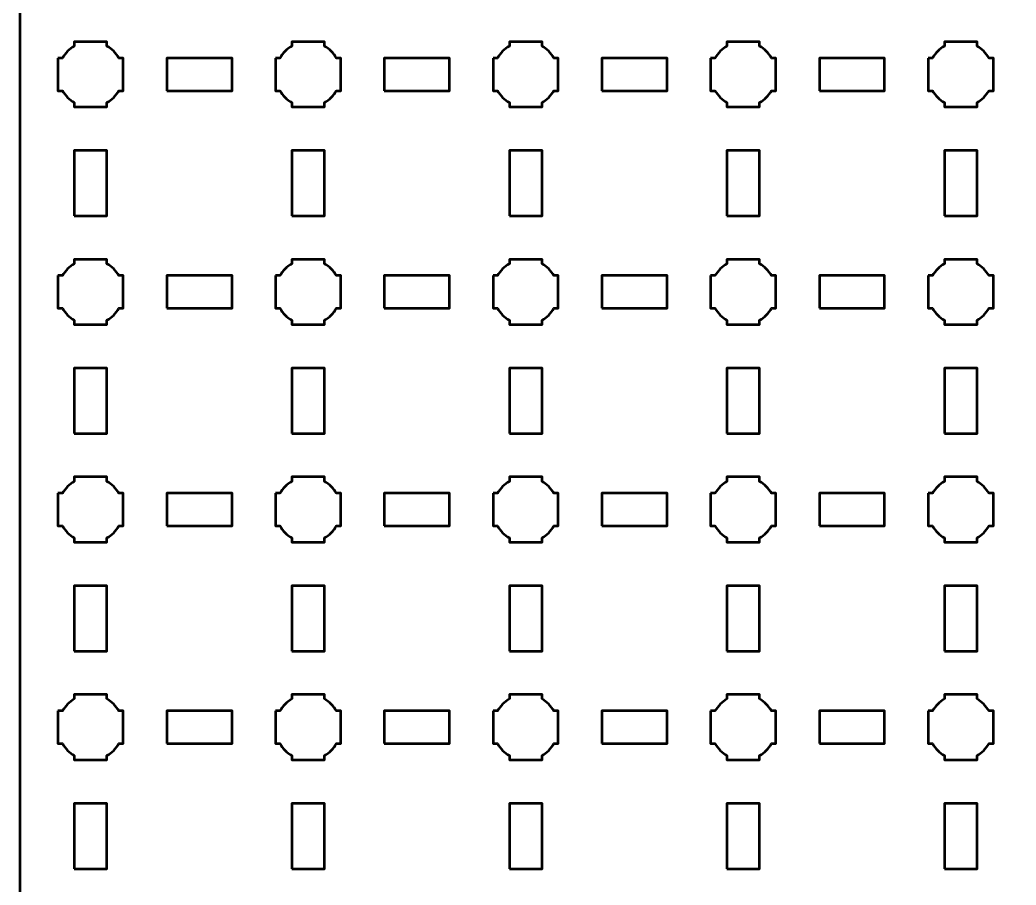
# Model space of a CAD drawing. Header units: centimetres. Extents: x -30.1 to 9.2, y -44.5 to 14.8.
# Drawn here: x -30.15 to -20.99, y -7.3 to 0.65 of the extents above; entities that cross this region are included whole.
import ezdxf

# ---------------------------------------------------------------- set-up
doc = ezdxf.new("R2010")
doc.units = ezdxf.units.CM
doc.header["$MEASUREMENT"] = 0
doc.layers.add('Layer 1', color=7, linetype='Continuous')

msp = doc.modelspace()

# ---------------------------------------------------------------- linework, layer by layer
at = {"layer": 'Layer 1', "color": 250, "lineweight": 53}
for points in [[(-28.8, 0), (-28.2, 0), (-28.2, 0.3), (-28.8, 0.3), (-28.8, 0)], [(-26.8, 0), (-26.2, 0), (-26.2, 0.3), (-26.8, 0.3), (-26.8, 0)], [(-24.8, 0), (-24.2, 0), (-24.2, 0.3), (-24.8, 0.3), (-24.8, 0)], [(-22.8, 0), (-22.2, 0), (-22.2, 0.3), (-22.8, 0.3), (-22.8, 0)], [(-29.65, -1.15), (-29.35, -1.15), (-29.35, -0.55), (-29.65, -0.55), (-29.65, -1.15)], [(-27.65, -1.15), (-27.35, -1.15), (-27.35, -0.55), (-27.65, -0.55), (-27.65, -1.15)], [(-25.65, -1.15), (-25.35, -1.15), (-25.35, -0.55), (-25.65, -0.55), (-25.65, -1.15)], [(-23.65, -1.15), (-23.35, -1.15), (-23.35, -0.55), (-23.65, -0.55), (-23.65, -1.15)], [(-21.65, -1.15), (-21.35, -1.15), (-21.35, -0.55), (-21.65, -0.55), (-21.65, -1.15)], [(-28.8, -2), (-28.2, -2), (-28.2, -1.7), (-28.8, -1.7), (-28.8, -2)], [(-26.8, -2), (-26.2, -2), (-26.2, -1.7), (-26.8, -1.7), (-26.8, -2)], [(-24.8, -2), (-24.2, -2), (-24.2, -1.7), (-24.8, -1.7), (-24.8, -2)], [(-22.8, -2), (-22.2, -2), (-22.2, -1.7), (-22.8, -1.7), (-22.8, -2)], [(-29.65, -3.15), (-29.35, -3.15), (-29.35, -2.55), (-29.65, -2.55), (-29.65, -3.15)], [(-27.65, -3.15), (-27.35, -3.15), (-27.35, -2.55), (-27.65, -2.55), (-27.65, -3.15)], [(-25.65, -3.15), (-25.35, -3.15), (-25.35, -2.55), (-25.65, -2.55), (-25.65, -3.15)], [(-23.65, -3.15), (-23.35, -3.15), (-23.35, -2.55), (-23.65, -2.55), (-23.65, -3.15)], [(-21.65, -3.15), (-21.35, -3.15), (-21.35, -2.55), (-21.65, -2.55), (-21.65, -3.15)], [(-28.8, -4), (-28.2, -4), (-28.2, -3.7), (-28.8, -3.7), (-28.8, -4)], [(-26.8, -4), (-26.2, -4), (-26.2, -3.7), (-26.8, -3.7), (-26.8, -4)], [(-24.8, -4), (-24.2, -4), (-24.2, -3.7), (-24.8, -3.7), (-24.8, -4)], [(-22.8, -4), (-22.2, -4), (-22.2, -3.7), (-22.8, -3.7), (-22.8, -4)], [(-29.65, -5.15), (-29.35, -5.15), (-29.35, -4.55), (-29.65, -4.55), (-29.65, -5.15)], [(-27.65, -5.15), (-27.35, -5.15), (-27.35, -4.55), (-27.65, -4.55), (-27.65, -5.15)], [(-25.65, -5.15), (-25.35, -5.15), (-25.35, -4.55), (-25.65, -4.55), (-25.65, -5.15)], [(-23.65, -5.15), (-23.35, -5.15), (-23.35, -4.55), (-23.65, -4.55), (-23.65, -5.15)], [(-21.65, -5.15), (-21.35, -5.15), (-21.35, -4.55), (-21.65, -4.55), (-21.65, -5.15)], [(-28.8, -6), (-28.2, -6), (-28.2, -5.7), (-28.8, -5.7), (-28.8, -6)], [(-26.8, -6), (-26.2, -6), (-26.2, -5.7), (-26.8, -5.7), (-26.8, -6)], [(-24.8, -6), (-24.2, -6), (-24.2, -5.7), (-24.8, -5.7), (-24.8, -6)], [(-22.8, -6), (-22.2, -6), (-22.2, -5.7), (-22.8, -5.7), (-22.8, -6)], [(-29.65, -7.15), (-29.35, -7.15), (-29.35, -6.55), (-29.65, -6.55), (-29.65, -7.15)], [(-27.65, -7.15), (-27.35, -7.15), (-27.35, -6.55), (-27.65, -6.55), (-27.65, -7.15)], [(-25.65, -7.15), (-25.35, -7.15), (-25.35, -6.55), (-25.65, -6.55), (-25.65, -7.15)], [(-23.65, -7.15), (-23.35, -7.15), (-23.35, -6.55), (-23.65, -6.55), (-23.65, -7.15)], [(-21.65, -7.15), (-21.35, -7.15), (-21.35, -6.55), (-21.65, -6.55), (-21.65, -7.15)]]:
    msp.add_lwpolyline(points, close=True, dxfattribs=at)
msp.add_open_spline([(-30.15, -44), (-30.15, -44), (-30.15, 14.3), (-30.15, 14.3), (-30.15, 14.3), (-30.15, 14.57609), (-29.92609, 14.8), (-29.65, 14.8), (-29.65, 14.8), (-29.65, 14.8), (8.65, 14.8), (8.65, 14.8), (8.65, 14.8), (8.92609, 14.8), (9.15, 14.57609), (9.15, 14.3), (9.15, 14.3), (9.15, 14.3), (9.15, -44), (9.15, -44), (9.15, -44), (9.15, -44.27609), (8.92609, -44.5), (8.65, -44.5), (8.65, -44.5), (8.65, -44.5), (-29.65, -44.5), (-29.65, -44.5), (-29.65, -44.5), (-29.92609, -44.5), (-30.15, -44.27609), (-30.15, -44)], degree=3, knots=[0, 0, 0, 0, 0.125, 0.125, 0.125, 0.125, 0.25, 0.25, 0.25, 0.25, 0.375, 0.375, 0.375, 0.375, 0.5, 0.5, 0.5, 0.5, 0.625, 0.625, 0.625, 0.625, 0.75, 0.75, 0.75, 0.75, 0.875, 0.875, 0.875, 0.875, 1, 1, 1, 1], dxfattribs=at)
at = {"layer": 'Layer 1', "lineweight": 53}
for points in [[(-29.8, 0.3), (-29.8, 0.3), (-29.75985, 0.3), (-29.75985, 0.3), (-29.75985, 0.3), (-29.7335, 0.34553), (-29.69553, 0.3835), (-29.65, 0.40985), (-29.65, 0.40985), (-29.65, 0.40985), (-29.65, 0.45), (-29.65, 0.45), (-29.65, 0.45), (-29.65, 0.45), (-29.5, 0.45), (-29.5, 0.45), (-29.5, 0.45), (-29.5, 0.45), (-29.35, 0.45), (-29.35, 0.45), (-29.35, 0.45), (-29.35, 0.45), (-29.35, 0.40985), (-29.35, 0.40985), (-29.35, 0.40985), (-29.30447, 0.3835), (-29.2665, 0.34553), (-29.24015, 0.3), (-29.24015, 0.3), (-29.24015, 0.3), (-29.2, 0.3), (-29.2, 0.3), (-29.2, 0.3), (-29.2, 0.3), (-29.2, 0.15), (-29.2, 0.15), (-29.2, 0.15), (-29.2, 0.15), (-29.2, 0), (-29.2, 0), (-29.2, 0), (-29.2, 0), (-29.24015, 0), (-29.24015, 0), (-29.24015, 0), (-29.2665, -0.04553), (-29.30447, -0.0835), (-29.35, -0.10985), (-29.35, -0.10985), (-29.35, -0.10985), (-29.35, -0.15), (-29.35, -0.15), (-29.35, -0.15), (-29.35, -0.15), (-29.5, -0.15), (-29.5, -0.15), (-29.5, -0.15), (-29.5, -0.15), (-29.65, -0.15), (-29.65, -0.15), (-29.65, -0.15), (-29.65, -0.15), (-29.65, -0.10985), (-29.65, -0.10985), (-29.65, -0.10985), (-29.69553, -0.0835), (-29.7335, -0.04553), (-29.75985, 0), (-29.75985, 0), (-29.75985, 0), (-29.8, 0), (-29.8, 0), (-29.8, 0), (-29.8, 0), (-29.8, 0.15), (-29.8, 0.15), (-29.8, 0.15), (-29.8, 0.15), (-29.8, 0.3), (-29.8, 0.3)], [(-27.8, 0.3), (-27.8, 0.3), (-27.75985, 0.3), (-27.75985, 0.3), (-27.75985, 0.3), (-27.7335, 0.34553), (-27.69553, 0.3835), (-27.65, 0.40985), (-27.65, 0.40985), (-27.65, 0.40985), (-27.65, 0.45), (-27.65, 0.45), (-27.65, 0.45), (-27.65, 0.45), (-27.5, 0.45), (-27.5, 0.45), (-27.5, 0.45), (-27.5, 0.45), (-27.35, 0.45), (-27.35, 0.45), (-27.35, 0.45), (-27.35, 0.45), (-27.35, 0.40985), (-27.35, 0.40985), (-27.35, 0.40985), (-27.30447, 0.3835), (-27.2665, 0.34553), (-27.24015, 0.3), (-27.24015, 0.3), (-27.24015, 0.3), (-27.2, 0.3), (-27.2, 0.3), (-27.2, 0.3), (-27.2, 0.3), (-27.2, 0.15), (-27.2, 0.15), (-27.2, 0.15), (-27.2, 0.15), (-27.2, 0), (-27.2, 0), (-27.2, 0), (-27.2, 0), (-27.24015, 0), (-27.24015, 0), (-27.24015, 0), (-27.2665, -0.04553), (-27.30447, -0.0835), (-27.35, -0.10985), (-27.35, -0.10985), (-27.35, -0.10985), (-27.35, -0.15), (-27.35, -0.15), (-27.35, -0.15), (-27.35, -0.15), (-27.5, -0.15), (-27.5, -0.15), (-27.5, -0.15), (-27.5, -0.15), (-27.65, -0.15), (-27.65, -0.15), (-27.65, -0.15), (-27.65, -0.15), (-27.65, -0.10985), (-27.65, -0.10985), (-27.65, -0.10985), (-27.69553, -0.0835), (-27.7335, -0.04553), (-27.75985, 0), (-27.75985, 0), (-27.75985, 0), (-27.8, 0), (-27.8, 0), (-27.8, 0), (-27.8, 0), (-27.8, 0.15), (-27.8, 0.15), (-27.8, 0.15), (-27.8, 0.15), (-27.8, 0.3), (-27.8, 0.3)], [(-25.8, 0.3), (-25.8, 0.3), (-25.75985, 0.3), (-25.75985, 0.3), (-25.75985, 0.3), (-25.7335, 0.34553), (-25.69553, 0.3835), (-25.65, 0.40985), (-25.65, 0.40985), (-25.65, 0.40985), (-25.65, 0.45), (-25.65, 0.45), (-25.65, 0.45), (-25.65, 0.45), (-25.5, 0.45), (-25.5, 0.45), (-25.5, 0.45), (-25.5, 0.45), (-25.35, 0.45), (-25.35, 0.45), (-25.35, 0.45), (-25.35, 0.45), (-25.35, 0.40985), (-25.35, 0.40985), (-25.35, 0.40985), (-25.30447, 0.3835), (-25.2665, 0.34553), (-25.24015, 0.3), (-25.24015, 0.3), (-25.24015, 0.3), (-25.2, 0.3), (-25.2, 0.3), (-25.2, 0.3), (-25.2, 0.3), (-25.2, 0.15), (-25.2, 0.15), (-25.2, 0.15), (-25.2, 0.15), (-25.2, 0), (-25.2, 0), (-25.2, 0), (-25.2, 0), (-25.24015, 0), (-25.24015, 0), (-25.24015, 0), (-25.2665, -0.04553), (-25.30447, -0.0835), (-25.35, -0.10985), (-25.35, -0.10985), (-25.35, -0.10985), (-25.35, -0.15), (-25.35, -0.15), (-25.35, -0.15), (-25.35, -0.15), (-25.5, -0.15), (-25.5, -0.15), (-25.5, -0.15), (-25.5, -0.15), (-25.65, -0.15), (-25.65, -0.15), (-25.65, -0.15), (-25.65, -0.15), (-25.65, -0.10985), (-25.65, -0.10985), (-25.65, -0.10985), (-25.69553, -0.0835), (-25.7335, -0.04553), (-25.75985, 0), (-25.75985, 0), (-25.75985, 0), (-25.8, 0), (-25.8, 0), (-25.8, 0), (-25.8, 0), (-25.8, 0.15), (-25.8, 0.15), (-25.8, 0.15), (-25.8, 0.15), (-25.8, 0.3), (-25.8, 0.3)], [(-23.8, 0.3), (-23.8, 0.3), (-23.75985, 0.3), (-23.75985, 0.3), (-23.75985, 0.3), (-23.7335, 0.34553), (-23.69553, 0.3835), (-23.65, 0.40985), (-23.65, 0.40985), (-23.65, 0.40985), (-23.65, 0.45), (-23.65, 0.45), (-23.65, 0.45), (-23.65, 0.45), (-23.5, 0.45), (-23.5, 0.45), (-23.5, 0.45), (-23.5, 0.45), (-23.35, 0.45), (-23.35, 0.45), (-23.35, 0.45), (-23.35, 0.45), (-23.35, 0.40985), (-23.35, 0.40985), (-23.35, 0.40985), (-23.30447, 0.3835), (-23.2665, 0.34553), (-23.24015, 0.3), (-23.24015, 0.3), (-23.24015, 0.3), (-23.2, 0.3), (-23.2, 0.3), (-23.2, 0.3), (-23.2, 0.3), (-23.2, 0.15), (-23.2, 0.15), (-23.2, 0.15), (-23.2, 0.15), (-23.2, 0), (-23.2, 0), (-23.2, 0), (-23.2, 0), (-23.24015, 0), (-23.24015, 0), (-23.24015, 0), (-23.2665, -0.04553), (-23.30447, -0.0835), (-23.35, -0.10985), (-23.35, -0.10985), (-23.35, -0.10985), (-23.35, -0.15), (-23.35, -0.15), (-23.35, -0.15), (-23.35, -0.15), (-23.5, -0.15), (-23.5, -0.15), (-23.5, -0.15), (-23.5, -0.15), (-23.65, -0.15), (-23.65, -0.15), (-23.65, -0.15), (-23.65, -0.15), (-23.65, -0.10985), (-23.65, -0.10985), (-23.65, -0.10985), (-23.69553, -0.0835), (-23.7335, -0.04553), (-23.75985, 0), (-23.75985, 0), (-23.75985, 0), (-23.8, 0), (-23.8, 0), (-23.8, 0), (-23.8, 0), (-23.8, 0.15), (-23.8, 0.15), (-23.8, 0.15), (-23.8, 0.15), (-23.8, 0.3), (-23.8, 0.3)], [(-21.8, 0.3), (-21.8, 0.3), (-21.75985, 0.3), (-21.75985, 0.3), (-21.75985, 0.3), (-21.7335, 0.34553), (-21.69553, 0.3835), (-21.65, 0.40985), (-21.65, 0.40985), (-21.65, 0.40985), (-21.65, 0.45), (-21.65, 0.45), (-21.65, 0.45), (-21.65, 0.45), (-21.5, 0.45), (-21.5, 0.45), (-21.5, 0.45), (-21.5, 0.45), (-21.35, 0.45), (-21.35, 0.45), (-21.35, 0.45), (-21.35, 0.45), (-21.35, 0.40985), (-21.35, 0.40985), (-21.35, 0.40985), (-21.30447, 0.3835), (-21.2665, 0.34553), (-21.24015, 0.3), (-21.24015, 0.3), (-21.24015, 0.3), (-21.2, 0.3), (-21.2, 0.3), (-21.2, 0.3), (-21.2, 0.3), (-21.2, 0.15), (-21.2, 0.15), (-21.2, 0.15), (-21.2, 0.15), (-21.2, 0), (-21.2, 0), (-21.2, 0), (-21.2, 0), (-21.24015, 0), (-21.24015, 0), (-21.24015, 0), (-21.2665, -0.04553), (-21.30447, -0.0835), (-21.35, -0.10985), (-21.35, -0.10985), (-21.35, -0.10985), (-21.35, -0.15), (-21.35, -0.15), (-21.35, -0.15), (-21.35, -0.15), (-21.5, -0.15), (-21.5, -0.15), (-21.5, -0.15), (-21.5, -0.15), (-21.65, -0.15), (-21.65, -0.15), (-21.65, -0.15), (-21.65, -0.15), (-21.65, -0.10985), (-21.65, -0.10985), (-21.65, -0.10985), (-21.69553, -0.0835), (-21.7335, -0.04553), (-21.75985, 0), (-21.75985, 0), (-21.75985, 0), (-21.8, 0), (-21.8, 0), (-21.8, 0), (-21.8, 0), (-21.8, 0.15), (-21.8, 0.15), (-21.8, 0.15), (-21.8, 0.15), (-21.8, 0.3), (-21.8, 0.3)], [(-29.8, -1.7), (-29.8, -1.7), (-29.75985, -1.7), (-29.75985, -1.7), (-29.75985, -1.7), (-29.7335, -1.65447), (-29.69553, -1.6165), (-29.65, -1.59015), (-29.65, -1.59015), (-29.65, -1.59015), (-29.65, -1.55), (-29.65, -1.55), (-29.65, -1.55), (-29.65, -1.55), (-29.5, -1.55), (-29.5, -1.55), (-29.5, -1.55), (-29.5, -1.55), (-29.35, -1.55), (-29.35, -1.55), (-29.35, -1.55), (-29.35, -1.55), (-29.35, -1.59015), (-29.35, -1.59015), (-29.35, -1.59015), (-29.30447, -1.6165), (-29.2665, -1.65447), (-29.24015, -1.7), (-29.24015, -1.7), (-29.24015, -1.7), (-29.2, -1.7), (-29.2, -1.7), (-29.2, -1.7), (-29.2, -1.7), (-29.2, -1.85), (-29.2, -1.85), (-29.2, -1.85), (-29.2, -1.85), (-29.2, -2), (-29.2, -2), (-29.2, -2), (-29.2, -2), (-29.24015, -2), (-29.24015, -2), (-29.24015, -2), (-29.2665, -2.04553), (-29.30447, -2.0835), (-29.35, -2.10985), (-29.35, -2.10985), (-29.35, -2.10985), (-29.35, -2.15), (-29.35, -2.15), (-29.35, -2.15), (-29.35, -2.15), (-29.5, -2.15), (-29.5, -2.15), (-29.5, -2.15), (-29.5, -2.15), (-29.65, -2.15), (-29.65, -2.15), (-29.65, -2.15), (-29.65, -2.15), (-29.65, -2.10985), (-29.65, -2.10985), (-29.65, -2.10985), (-29.69553, -2.0835), (-29.7335, -2.04553), (-29.75985, -2), (-29.75985, -2), (-29.75985, -2), (-29.8, -2), (-29.8, -2), (-29.8, -2), (-29.8, -2), (-29.8, -1.85), (-29.8, -1.85), (-29.8, -1.85), (-29.8, -1.85), (-29.8, -1.7), (-29.8, -1.7)], [(-27.8, -1.7), (-27.8, -1.7), (-27.75985, -1.7), (-27.75985, -1.7), (-27.75985, -1.7), (-27.7335, -1.65447), (-27.69553, -1.6165), (-27.65, -1.59015), (-27.65, -1.59015), (-27.65, -1.59015), (-27.65, -1.55), (-27.65, -1.55), (-27.65, -1.55), (-27.65, -1.55), (-27.5, -1.55), (-27.5, -1.55), (-27.5, -1.55), (-27.5, -1.55), (-27.35, -1.55), (-27.35, -1.55), (-27.35, -1.55), (-27.35, -1.55), (-27.35, -1.59015), (-27.35, -1.59015), (-27.35, -1.59015), (-27.30447, -1.6165), (-27.2665, -1.65447), (-27.24015, -1.7), (-27.24015, -1.7), (-27.24015, -1.7), (-27.2, -1.7), (-27.2, -1.7), (-27.2, -1.7), (-27.2, -1.7), (-27.2, -1.85), (-27.2, -1.85), (-27.2, -1.85), (-27.2, -1.85), (-27.2, -2), (-27.2, -2), (-27.2, -2), (-27.2, -2), (-27.24015, -2), (-27.24015, -2), (-27.24015, -2), (-27.2665, -2.04553), (-27.30447, -2.0835), (-27.35, -2.10985), (-27.35, -2.10985), (-27.35, -2.10985), (-27.35, -2.15), (-27.35, -2.15), (-27.35, -2.15), (-27.35, -2.15), (-27.5, -2.15), (-27.5, -2.15), (-27.5, -2.15), (-27.5, -2.15), (-27.65, -2.15), (-27.65, -2.15), (-27.65, -2.15), (-27.65, -2.15), (-27.65, -2.10985), (-27.65, -2.10985), (-27.65, -2.10985), (-27.69553, -2.0835), (-27.7335, -2.04553), (-27.75985, -2), (-27.75985, -2), (-27.75985, -2), (-27.8, -2), (-27.8, -2), (-27.8, -2), (-27.8, -2), (-27.8, -1.85), (-27.8, -1.85), (-27.8, -1.85), (-27.8, -1.85), (-27.8, -1.7), (-27.8, -1.7)], [(-25.8, -1.7), (-25.8, -1.7), (-25.75985, -1.7), (-25.75985, -1.7), (-25.75985, -1.7), (-25.7335, -1.65447), (-25.69553, -1.6165), (-25.65, -1.59015), (-25.65, -1.59015), (-25.65, -1.59015), (-25.65, -1.55), (-25.65, -1.55), (-25.65, -1.55), (-25.65, -1.55), (-25.5, -1.55), (-25.5, -1.55), (-25.5, -1.55), (-25.5, -1.55), (-25.35, -1.55), (-25.35, -1.55), (-25.35, -1.55), (-25.35, -1.55), (-25.35, -1.59015), (-25.35, -1.59015), (-25.35, -1.59015), (-25.30447, -1.6165), (-25.2665, -1.65447), (-25.24015, -1.7), (-25.24015, -1.7), (-25.24015, -1.7), (-25.2, -1.7), (-25.2, -1.7), (-25.2, -1.7), (-25.2, -1.7), (-25.2, -1.85), (-25.2, -1.85), (-25.2, -1.85), (-25.2, -1.85), (-25.2, -2), (-25.2, -2), (-25.2, -2), (-25.2, -2), (-25.24015, -2), (-25.24015, -2), (-25.24015, -2), (-25.2665, -2.04553), (-25.30447, -2.0835), (-25.35, -2.10985), (-25.35, -2.10985), (-25.35, -2.10985), (-25.35, -2.15), (-25.35, -2.15), (-25.35, -2.15), (-25.35, -2.15), (-25.5, -2.15), (-25.5, -2.15), (-25.5, -2.15), (-25.5, -2.15), (-25.65, -2.15), (-25.65, -2.15), (-25.65, -2.15), (-25.65, -2.15), (-25.65, -2.10985), (-25.65, -2.10985), (-25.65, -2.10985), (-25.69553, -2.0835), (-25.7335, -2.04553), (-25.75985, -2), (-25.75985, -2), (-25.75985, -2), (-25.8, -2), (-25.8, -2), (-25.8, -2), (-25.8, -2), (-25.8, -1.85), (-25.8, -1.85), (-25.8, -1.85), (-25.8, -1.85), (-25.8, -1.7), (-25.8, -1.7)], [(-23.8, -1.7), (-23.8, -1.7), (-23.75985, -1.7), (-23.75985, -1.7), (-23.75985, -1.7), (-23.7335, -1.65447), (-23.69553, -1.6165), (-23.65, -1.59015), (-23.65, -1.59015), (-23.65, -1.59015), (-23.65, -1.55), (-23.65, -1.55), (-23.65, -1.55), (-23.65, -1.55), (-23.5, -1.55), (-23.5, -1.55), (-23.5, -1.55), (-23.5, -1.55), (-23.35, -1.55), (-23.35, -1.55), (-23.35, -1.55), (-23.35, -1.55), (-23.35, -1.59015), (-23.35, -1.59015), (-23.35, -1.59015), (-23.30447, -1.6165), (-23.2665, -1.65447), (-23.24015, -1.7), (-23.24015, -1.7), (-23.24015, -1.7), (-23.2, -1.7), (-23.2, -1.7), (-23.2, -1.7), (-23.2, -1.7), (-23.2, -1.85), (-23.2, -1.85), (-23.2, -1.85), (-23.2, -1.85), (-23.2, -2), (-23.2, -2), (-23.2, -2), (-23.2, -2), (-23.24015, -2), (-23.24015, -2), (-23.24015, -2), (-23.2665, -2.04553), (-23.30447, -2.0835), (-23.35, -2.10985), (-23.35, -2.10985), (-23.35, -2.10985), (-23.35, -2.15), (-23.35, -2.15), (-23.35, -2.15), (-23.35, -2.15), (-23.5, -2.15), (-23.5, -2.15), (-23.5, -2.15), (-23.5, -2.15), (-23.65, -2.15), (-23.65, -2.15), (-23.65, -2.15), (-23.65, -2.15), (-23.65, -2.10985), (-23.65, -2.10985), (-23.65, -2.10985), (-23.69553, -2.0835), (-23.7335, -2.04553), (-23.75985, -2), (-23.75985, -2), (-23.75985, -2), (-23.8, -2), (-23.8, -2), (-23.8, -2), (-23.8, -2), (-23.8, -1.85), (-23.8, -1.85), (-23.8, -1.85), (-23.8, -1.85), (-23.8, -1.7), (-23.8, -1.7)], [(-21.8, -1.7), (-21.8, -1.7), (-21.75985, -1.7), (-21.75985, -1.7), (-21.75985, -1.7), (-21.7335, -1.65447), (-21.69553, -1.6165), (-21.65, -1.59015), (-21.65, -1.59015), (-21.65, -1.59015), (-21.65, -1.55), (-21.65, -1.55), (-21.65, -1.55), (-21.65, -1.55), (-21.5, -1.55), (-21.5, -1.55), (-21.5, -1.55), (-21.5, -1.55), (-21.35, -1.55), (-21.35, -1.55), (-21.35, -1.55), (-21.35, -1.55), (-21.35, -1.59015), (-21.35, -1.59015), (-21.35, -1.59015), (-21.30447, -1.6165), (-21.2665, -1.65447), (-21.24015, -1.7), (-21.24015, -1.7), (-21.24015, -1.7), (-21.2, -1.7), (-21.2, -1.7), (-21.2, -1.7), (-21.2, -1.7), (-21.2, -1.85), (-21.2, -1.85), (-21.2, -1.85), (-21.2, -1.85), (-21.2, -2), (-21.2, -2), (-21.2, -2), (-21.2, -2), (-21.24015, -2), (-21.24015, -2), (-21.24015, -2), (-21.2665, -2.04553), (-21.30447, -2.0835), (-21.35, -2.10985), (-21.35, -2.10985), (-21.35, -2.10985), (-21.35, -2.15), (-21.35, -2.15), (-21.35, -2.15), (-21.35, -2.15), (-21.5, -2.15), (-21.5, -2.15), (-21.5, -2.15), (-21.5, -2.15), (-21.65, -2.15), (-21.65, -2.15), (-21.65, -2.15), (-21.65, -2.15), (-21.65, -2.10985), (-21.65, -2.10985), (-21.65, -2.10985), (-21.69553, -2.0835), (-21.7335, -2.04553), (-21.75985, -2), (-21.75985, -2), (-21.75985, -2), (-21.8, -2), (-21.8, -2), (-21.8, -2), (-21.8, -2), (-21.8, -1.85), (-21.8, -1.85), (-21.8, -1.85), (-21.8, -1.85), (-21.8, -1.7), (-21.8, -1.7)], [(-29.8, -3.7), (-29.8, -3.7), (-29.75985, -3.7), (-29.75985, -3.7), (-29.75985, -3.7), (-29.7335, -3.65447), (-29.69553, -3.6165), (-29.65, -3.59015), (-29.65, -3.59015), (-29.65, -3.59015), (-29.65, -3.55), (-29.65, -3.55), (-29.65, -3.55), (-29.65, -3.55), (-29.5, -3.55), (-29.5, -3.55), (-29.5, -3.55), (-29.5, -3.55), (-29.35, -3.55), (-29.35, -3.55), (-29.35, -3.55), (-29.35, -3.55), (-29.35, -3.59015), (-29.35, -3.59015), (-29.35, -3.59015), (-29.30447, -3.6165), (-29.2665, -3.65447), (-29.24015, -3.7), (-29.24015, -3.7), (-29.24015, -3.7), (-29.2, -3.7), (-29.2, -3.7), (-29.2, -3.7), (-29.2, -3.7), (-29.2, -3.85), (-29.2, -3.85), (-29.2, -3.85), (-29.2, -3.85), (-29.2, -4), (-29.2, -4), (-29.2, -4), (-29.2, -4), (-29.24015, -4), (-29.24015, -4), (-29.24015, -4), (-29.2665, -4.04553), (-29.30447, -4.0835), (-29.35, -4.10985), (-29.35, -4.10985), (-29.35, -4.10985), (-29.35, -4.15), (-29.35, -4.15), (-29.35, -4.15), (-29.35, -4.15), (-29.5, -4.15), (-29.5, -4.15), (-29.5, -4.15), (-29.5, -4.15), (-29.65, -4.15), (-29.65, -4.15), (-29.65, -4.15), (-29.65, -4.15), (-29.65, -4.10985), (-29.65, -4.10985), (-29.65, -4.10985), (-29.69553, -4.0835), (-29.7335, -4.04553), (-29.75985, -4), (-29.75985, -4), (-29.75985, -4), (-29.8, -4), (-29.8, -4), (-29.8, -4), (-29.8, -4), (-29.8, -3.85), (-29.8, -3.85), (-29.8, -3.85), (-29.8, -3.85), (-29.8, -3.7), (-29.8, -3.7)], [(-27.8, -3.7), (-27.8, -3.7), (-27.75985, -3.7), (-27.75985, -3.7), (-27.75985, -3.7), (-27.7335, -3.65447), (-27.69553, -3.6165), (-27.65, -3.59015), (-27.65, -3.59015), (-27.65, -3.59015), (-27.65, -3.55), (-27.65, -3.55), (-27.65, -3.55), (-27.65, -3.55), (-27.5, -3.55), (-27.5, -3.55), (-27.5, -3.55), (-27.5, -3.55), (-27.35, -3.55), (-27.35, -3.55), (-27.35, -3.55), (-27.35, -3.55), (-27.35, -3.59015), (-27.35, -3.59015), (-27.35, -3.59015), (-27.30447, -3.6165), (-27.2665, -3.65447), (-27.24015, -3.7), (-27.24015, -3.7), (-27.24015, -3.7), (-27.2, -3.7), (-27.2, -3.7), (-27.2, -3.7), (-27.2, -3.7), (-27.2, -3.85), (-27.2, -3.85), (-27.2, -3.85), (-27.2, -3.85), (-27.2, -4), (-27.2, -4), (-27.2, -4), (-27.2, -4), (-27.24015, -4), (-27.24015, -4), (-27.24015, -4), (-27.2665, -4.04553), (-27.30447, -4.0835), (-27.35, -4.10985), (-27.35, -4.10985), (-27.35, -4.10985), (-27.35, -4.15), (-27.35, -4.15), (-27.35, -4.15), (-27.35, -4.15), (-27.5, -4.15), (-27.5, -4.15), (-27.5, -4.15), (-27.5, -4.15), (-27.65, -4.15), (-27.65, -4.15), (-27.65, -4.15), (-27.65, -4.15), (-27.65, -4.10985), (-27.65, -4.10985), (-27.65, -4.10985), (-27.69553, -4.0835), (-27.7335, -4.04553), (-27.75985, -4), (-27.75985, -4), (-27.75985, -4), (-27.8, -4), (-27.8, -4), (-27.8, -4), (-27.8, -4), (-27.8, -3.85), (-27.8, -3.85), (-27.8, -3.85), (-27.8, -3.85), (-27.8, -3.7), (-27.8, -3.7)], [(-25.8, -3.7), (-25.8, -3.7), (-25.75985, -3.7), (-25.75985, -3.7), (-25.75985, -3.7), (-25.7335, -3.65447), (-25.69553, -3.6165), (-25.65, -3.59015), (-25.65, -3.59015), (-25.65, -3.59015), (-25.65, -3.55), (-25.65, -3.55), (-25.65, -3.55), (-25.65, -3.55), (-25.5, -3.55), (-25.5, -3.55), (-25.5, -3.55), (-25.5, -3.55), (-25.35, -3.55), (-25.35, -3.55), (-25.35, -3.55), (-25.35, -3.55), (-25.35, -3.59015), (-25.35, -3.59015), (-25.35, -3.59015), (-25.30447, -3.6165), (-25.2665, -3.65447), (-25.24015, -3.7), (-25.24015, -3.7), (-25.24015, -3.7), (-25.2, -3.7), (-25.2, -3.7), (-25.2, -3.7), (-25.2, -3.7), (-25.2, -3.85), (-25.2, -3.85), (-25.2, -3.85), (-25.2, -3.85), (-25.2, -4), (-25.2, -4), (-25.2, -4), (-25.2, -4), (-25.24015, -4), (-25.24015, -4), (-25.24015, -4), (-25.2665, -4.04553), (-25.30447, -4.0835), (-25.35, -4.10985), (-25.35, -4.10985), (-25.35, -4.10985), (-25.35, -4.15), (-25.35, -4.15), (-25.35, -4.15), (-25.35, -4.15), (-25.5, -4.15), (-25.5, -4.15), (-25.5, -4.15), (-25.5, -4.15), (-25.65, -4.15), (-25.65, -4.15), (-25.65, -4.15), (-25.65, -4.15), (-25.65, -4.10985), (-25.65, -4.10985), (-25.65, -4.10985), (-25.69553, -4.0835), (-25.7335, -4.04553), (-25.75985, -4), (-25.75985, -4), (-25.75985, -4), (-25.8, -4), (-25.8, -4), (-25.8, -4), (-25.8, -4), (-25.8, -3.85), (-25.8, -3.85), (-25.8, -3.85), (-25.8, -3.85), (-25.8, -3.7), (-25.8, -3.7)], [(-23.8, -3.7), (-23.8, -3.7), (-23.75985, -3.7), (-23.75985, -3.7), (-23.75985, -3.7), (-23.7335, -3.65447), (-23.69553, -3.6165), (-23.65, -3.59015), (-23.65, -3.59015), (-23.65, -3.59015), (-23.65, -3.55), (-23.65, -3.55), (-23.65, -3.55), (-23.65, -3.55), (-23.5, -3.55), (-23.5, -3.55), (-23.5, -3.55), (-23.5, -3.55), (-23.35, -3.55), (-23.35, -3.55), (-23.35, -3.55), (-23.35, -3.55), (-23.35, -3.59015), (-23.35, -3.59015), (-23.35, -3.59015), (-23.30447, -3.6165), (-23.2665, -3.65447), (-23.24015, -3.7), (-23.24015, -3.7), (-23.24015, -3.7), (-23.2, -3.7), (-23.2, -3.7), (-23.2, -3.7), (-23.2, -3.7), (-23.2, -3.85), (-23.2, -3.85), (-23.2, -3.85), (-23.2, -3.85), (-23.2, -4), (-23.2, -4), (-23.2, -4), (-23.2, -4), (-23.24015, -4), (-23.24015, -4), (-23.24015, -4), (-23.2665, -4.04553), (-23.30447, -4.0835), (-23.35, -4.10985), (-23.35, -4.10985), (-23.35, -4.10985), (-23.35, -4.15), (-23.35, -4.15), (-23.35, -4.15), (-23.35, -4.15), (-23.5, -4.15), (-23.5, -4.15), (-23.5, -4.15), (-23.5, -4.15), (-23.65, -4.15), (-23.65, -4.15), (-23.65, -4.15), (-23.65, -4.15), (-23.65, -4.10985), (-23.65, -4.10985), (-23.65, -4.10985), (-23.69553, -4.0835), (-23.7335, -4.04553), (-23.75985, -4), (-23.75985, -4), (-23.75985, -4), (-23.8, -4), (-23.8, -4), (-23.8, -4), (-23.8, -4), (-23.8, -3.85), (-23.8, -3.85), (-23.8, -3.85), (-23.8, -3.85), (-23.8, -3.7), (-23.8, -3.7)], [(-21.8, -3.7), (-21.8, -3.7), (-21.75985, -3.7), (-21.75985, -3.7), (-21.75985, -3.7), (-21.7335, -3.65447), (-21.69553, -3.6165), (-21.65, -3.59015), (-21.65, -3.59015), (-21.65, -3.59015), (-21.65, -3.55), (-21.65, -3.55), (-21.65, -3.55), (-21.65, -3.55), (-21.5, -3.55), (-21.5, -3.55), (-21.5, -3.55), (-21.5, -3.55), (-21.35, -3.55), (-21.35, -3.55), (-21.35, -3.55), (-21.35, -3.55), (-21.35, -3.59015), (-21.35, -3.59015), (-21.35, -3.59015), (-21.30447, -3.6165), (-21.2665, -3.65447), (-21.24015, -3.7), (-21.24015, -3.7), (-21.24015, -3.7), (-21.2, -3.7), (-21.2, -3.7), (-21.2, -3.7), (-21.2, -3.7), (-21.2, -3.85), (-21.2, -3.85), (-21.2, -3.85), (-21.2, -3.85), (-21.2, -4), (-21.2, -4), (-21.2, -4), (-21.2, -4), (-21.24015, -4), (-21.24015, -4), (-21.24015, -4), (-21.2665, -4.04553), (-21.30447, -4.0835), (-21.35, -4.10985), (-21.35, -4.10985), (-21.35, -4.10985), (-21.35, -4.15), (-21.35, -4.15), (-21.35, -4.15), (-21.35, -4.15), (-21.5, -4.15), (-21.5, -4.15), (-21.5, -4.15), (-21.5, -4.15), (-21.65, -4.15), (-21.65, -4.15), (-21.65, -4.15), (-21.65, -4.15), (-21.65, -4.10985), (-21.65, -4.10985), (-21.65, -4.10985), (-21.69553, -4.0835), (-21.7335, -4.04553), (-21.75985, -4), (-21.75985, -4), (-21.75985, -4), (-21.8, -4), (-21.8, -4), (-21.8, -4), (-21.8, -4), (-21.8, -3.85), (-21.8, -3.85), (-21.8, -3.85), (-21.8, -3.85), (-21.8, -3.7), (-21.8, -3.7)], [(-29.8, -5.7), (-29.8, -5.7), (-29.75985, -5.7), (-29.75985, -5.7), (-29.75985, -5.7), (-29.7335, -5.65447), (-29.69553, -5.6165), (-29.65, -5.59015), (-29.65, -5.59015), (-29.65, -5.59015), (-29.65, -5.55), (-29.65, -5.55), (-29.65, -5.55), (-29.65, -5.55), (-29.5, -5.55), (-29.5, -5.55), (-29.5, -5.55), (-29.5, -5.55), (-29.35, -5.55), (-29.35, -5.55), (-29.35, -5.55), (-29.35, -5.55), (-29.35, -5.59015), (-29.35, -5.59015), (-29.35, -5.59015), (-29.30447, -5.6165), (-29.2665, -5.65447), (-29.24015, -5.7), (-29.24015, -5.7), (-29.24015, -5.7), (-29.2, -5.7), (-29.2, -5.7), (-29.2, -5.7), (-29.2, -5.7), (-29.2, -5.85), (-29.2, -5.85), (-29.2, -5.85), (-29.2, -5.85), (-29.2, -6), (-29.2, -6), (-29.2, -6), (-29.2, -6), (-29.24015, -6), (-29.24015, -6), (-29.24015, -6), (-29.2665, -6.04553), (-29.30447, -6.0835), (-29.35, -6.10985), (-29.35, -6.10985), (-29.35, -6.10985), (-29.35, -6.15), (-29.35, -6.15), (-29.35, -6.15), (-29.35, -6.15), (-29.5, -6.15), (-29.5, -6.15), (-29.5, -6.15), (-29.5, -6.15), (-29.65, -6.15), (-29.65, -6.15), (-29.65, -6.15), (-29.65, -6.15), (-29.65, -6.10985), (-29.65, -6.10985), (-29.65, -6.10985), (-29.69553, -6.0835), (-29.7335, -6.04553), (-29.75985, -6), (-29.75985, -6), (-29.75985, -6), (-29.8, -6), (-29.8, -6), (-29.8, -6), (-29.8, -6), (-29.8, -5.85), (-29.8, -5.85), (-29.8, -5.85), (-29.8, -5.85), (-29.8, -5.7), (-29.8, -5.7)], [(-27.8, -5.7), (-27.8, -5.7), (-27.75985, -5.7), (-27.75985, -5.7), (-27.75985, -5.7), (-27.7335, -5.65447), (-27.69553, -5.6165), (-27.65, -5.59015), (-27.65, -5.59015), (-27.65, -5.59015), (-27.65, -5.55), (-27.65, -5.55), (-27.65, -5.55), (-27.65, -5.55), (-27.5, -5.55), (-27.5, -5.55), (-27.5, -5.55), (-27.5, -5.55), (-27.35, -5.55), (-27.35, -5.55), (-27.35, -5.55), (-27.35, -5.55), (-27.35, -5.59015), (-27.35, -5.59015), (-27.35, -5.59015), (-27.30447, -5.6165), (-27.2665, -5.65447), (-27.24015, -5.7), (-27.24015, -5.7), (-27.24015, -5.7), (-27.2, -5.7), (-27.2, -5.7), (-27.2, -5.7), (-27.2, -5.7), (-27.2, -5.85), (-27.2, -5.85), (-27.2, -5.85), (-27.2, -5.85), (-27.2, -6), (-27.2, -6), (-27.2, -6), (-27.2, -6), (-27.24015, -6), (-27.24015, -6), (-27.24015, -6), (-27.2665, -6.04553), (-27.30447, -6.0835), (-27.35, -6.10985), (-27.35, -6.10985), (-27.35, -6.10985), (-27.35, -6.15), (-27.35, -6.15), (-27.35, -6.15), (-27.35, -6.15), (-27.5, -6.15), (-27.5, -6.15), (-27.5, -6.15), (-27.5, -6.15), (-27.65, -6.15), (-27.65, -6.15), (-27.65, -6.15), (-27.65, -6.15), (-27.65, -6.10985), (-27.65, -6.10985), (-27.65, -6.10985), (-27.69553, -6.0835), (-27.7335, -6.04553), (-27.75985, -6), (-27.75985, -6), (-27.75985, -6), (-27.8, -6), (-27.8, -6), (-27.8, -6), (-27.8, -6), (-27.8, -5.85), (-27.8, -5.85), (-27.8, -5.85), (-27.8, -5.85), (-27.8, -5.7), (-27.8, -5.7)], [(-25.8, -5.7), (-25.8, -5.7), (-25.75985, -5.7), (-25.75985, -5.7), (-25.75985, -5.7), (-25.7335, -5.65447), (-25.69553, -5.6165), (-25.65, -5.59015), (-25.65, -5.59015), (-25.65, -5.59015), (-25.65, -5.55), (-25.65, -5.55), (-25.65, -5.55), (-25.65, -5.55), (-25.5, -5.55), (-25.5, -5.55), (-25.5, -5.55), (-25.5, -5.55), (-25.35, -5.55), (-25.35, -5.55), (-25.35, -5.55), (-25.35, -5.55), (-25.35, -5.59015), (-25.35, -5.59015), (-25.35, -5.59015), (-25.30447, -5.6165), (-25.2665, -5.65447), (-25.24015, -5.7), (-25.24015, -5.7), (-25.24015, -5.7), (-25.2, -5.7), (-25.2, -5.7), (-25.2, -5.7), (-25.2, -5.7), (-25.2, -5.85), (-25.2, -5.85), (-25.2, -5.85), (-25.2, -5.85), (-25.2, -6), (-25.2, -6), (-25.2, -6), (-25.2, -6), (-25.24015, -6), (-25.24015, -6), (-25.24015, -6), (-25.2665, -6.04553), (-25.30447, -6.0835), (-25.35, -6.10985), (-25.35, -6.10985), (-25.35, -6.10985), (-25.35, -6.15), (-25.35, -6.15), (-25.35, -6.15), (-25.35, -6.15), (-25.5, -6.15), (-25.5, -6.15), (-25.5, -6.15), (-25.5, -6.15), (-25.65, -6.15), (-25.65, -6.15), (-25.65, -6.15), (-25.65, -6.15), (-25.65, -6.10985), (-25.65, -6.10985), (-25.65, -6.10985), (-25.69553, -6.0835), (-25.7335, -6.04553), (-25.75985, -6), (-25.75985, -6), (-25.75985, -6), (-25.8, -6), (-25.8, -6), (-25.8, -6), (-25.8, -6), (-25.8, -5.85), (-25.8, -5.85), (-25.8, -5.85), (-25.8, -5.85), (-25.8, -5.7), (-25.8, -5.7)], [(-23.8, -5.7), (-23.8, -5.7), (-23.75985, -5.7), (-23.75985, -5.7), (-23.75985, -5.7), (-23.7335, -5.65447), (-23.69553, -5.6165), (-23.65, -5.59015), (-23.65, -5.59015), (-23.65, -5.59015), (-23.65, -5.55), (-23.65, -5.55), (-23.65, -5.55), (-23.65, -5.55), (-23.5, -5.55), (-23.5, -5.55), (-23.5, -5.55), (-23.5, -5.55), (-23.35, -5.55), (-23.35, -5.55), (-23.35, -5.55), (-23.35, -5.55), (-23.35, -5.59015), (-23.35, -5.59015), (-23.35, -5.59015), (-23.30447, -5.6165), (-23.2665, -5.65447), (-23.24015, -5.7), (-23.24015, -5.7), (-23.24015, -5.7), (-23.2, -5.7), (-23.2, -5.7), (-23.2, -5.7), (-23.2, -5.7), (-23.2, -5.85), (-23.2, -5.85), (-23.2, -5.85), (-23.2, -5.85), (-23.2, -6), (-23.2, -6), (-23.2, -6), (-23.2, -6), (-23.24015, -6), (-23.24015, -6), (-23.24015, -6), (-23.2665, -6.04553), (-23.30447, -6.0835), (-23.35, -6.10985), (-23.35, -6.10985), (-23.35, -6.10985), (-23.35, -6.15), (-23.35, -6.15), (-23.35, -6.15), (-23.35, -6.15), (-23.5, -6.15), (-23.5, -6.15), (-23.5, -6.15), (-23.5, -6.15), (-23.65, -6.15), (-23.65, -6.15), (-23.65, -6.15), (-23.65, -6.15), (-23.65, -6.10985), (-23.65, -6.10985), (-23.65, -6.10985), (-23.69553, -6.0835), (-23.7335, -6.04553), (-23.75985, -6), (-23.75985, -6), (-23.75985, -6), (-23.8, -6), (-23.8, -6), (-23.8, -6), (-23.8, -6), (-23.8, -5.85), (-23.8, -5.85), (-23.8, -5.85), (-23.8, -5.85), (-23.8, -5.7), (-23.8, -5.7)], [(-21.8, -5.7), (-21.8, -5.7), (-21.75985, -5.7), (-21.75985, -5.7), (-21.75985, -5.7), (-21.7335, -5.65447), (-21.69553, -5.6165), (-21.65, -5.59015), (-21.65, -5.59015), (-21.65, -5.59015), (-21.65, -5.55), (-21.65, -5.55), (-21.65, -5.55), (-21.65, -5.55), (-21.5, -5.55), (-21.5, -5.55), (-21.5, -5.55), (-21.5, -5.55), (-21.35, -5.55), (-21.35, -5.55), (-21.35, -5.55), (-21.35, -5.55), (-21.35, -5.59015), (-21.35, -5.59015), (-21.35, -5.59015), (-21.30447, -5.6165), (-21.2665, -5.65447), (-21.24015, -5.7), (-21.24015, -5.7), (-21.24015, -5.7), (-21.2, -5.7), (-21.2, -5.7), (-21.2, -5.7), (-21.2, -5.7), (-21.2, -5.85), (-21.2, -5.85), (-21.2, -5.85), (-21.2, -5.85), (-21.2, -6), (-21.2, -6), (-21.2, -6), (-21.2, -6), (-21.24015, -6), (-21.24015, -6), (-21.24015, -6), (-21.2665, -6.04553), (-21.30447, -6.0835), (-21.35, -6.10985), (-21.35, -6.10985), (-21.35, -6.10985), (-21.35, -6.15), (-21.35, -6.15), (-21.35, -6.15), (-21.35, -6.15), (-21.5, -6.15), (-21.5, -6.15), (-21.5, -6.15), (-21.5, -6.15), (-21.65, -6.15), (-21.65, -6.15), (-21.65, -6.15), (-21.65, -6.15), (-21.65, -6.10985), (-21.65, -6.10985), (-21.65, -6.10985), (-21.69553, -6.0835), (-21.7335, -6.04553), (-21.75985, -6), (-21.75985, -6), (-21.75985, -6), (-21.8, -6), (-21.8, -6), (-21.8, -6), (-21.8, -6), (-21.8, -5.85), (-21.8, -5.85), (-21.8, -5.85), (-21.8, -5.85), (-21.8, -5.7), (-21.8, -5.7)]]:
    msp.add_open_spline(points, degree=3, knots=[0, 0, 0, 0, 0.05, 0.05, 0.05, 0.05, 0.1, 0.1, 0.1, 0.1, 0.15, 0.15, 0.15, 0.15, 0.2, 0.2, 0.2, 0.2, 0.25, 0.25, 0.25, 0.25, 0.3, 0.3, 0.3, 0.3, 0.35, 0.35, 0.35, 0.35, 0.4, 0.4, 0.4, 0.4, 0.45, 0.45, 0.45, 0.45, 0.5, 0.5, 0.5, 0.5, 0.55, 0.55, 0.55, 0.55, 0.6, 0.6, 0.6, 0.6, 0.65, 0.65, 0.65, 0.65, 0.7, 0.7, 0.7, 0.7, 0.75, 0.75, 0.75, 0.75, 0.8, 0.8, 0.8, 0.8, 0.85, 0.85, 0.85, 0.85, 0.9, 0.9, 0.9, 0.9, 0.95, 0.95, 0.95, 0.95, 1, 1, 1, 1], dxfattribs=at)

doc.saveas('drawing.dxf')
